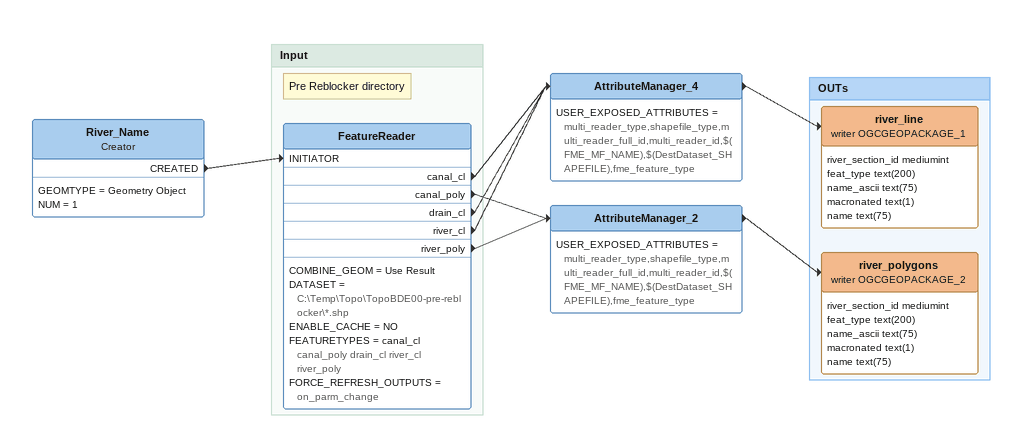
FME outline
River_Name: Creator
    GEOMTYPE = Geometry Object
    NUM = 1
    CREATED -> FeatureReader [INITIATOR]
AttributeManager_4
    USER_EXPOSED_ATTRIBUTES = multi_reader_type,shapefile_type,multi_reader_full_id,multi_reader_id,$(FME_MF_NAME),$(DestDataset_SHAPEFILE),fme_feature_type
    -> river_line (writer OGCGEOPACKAGE_1)
AttributeManager_2
    USER_EXPOSED_ATTRIBUTES = multi_reader_type,shapefile_type,multi_reader_full_id,multi_reader_id,$(FME_MF_NAME),$(DestDataset_SHAPEFILE),fme_feature_type
    -> river_polygons (writer OGCGEOPACKAGE_2)

Bookmark: Input
Note: Pre Reblocker directory
FeatureReader
    COMBINE_GEOM = Use Result
    DATASET = C:\Temp\Topo\TopoBDE00-pre-reblocker\*.shp
    ENABLE_CACHE = NO
    FEATURETYPES = canal_cl canal_poly drain_cl river_cl river_poly
    FORCE_REFRESH_OUTPUTS = on_parm_change
    canal_cl -> AttributeManager_4
    canal_poly -> AttributeManager_2
    drain_cl -> AttributeManager_4
    river_cl -> AttributeManager_4
    river_poly -> AttributeManager_2

Bookmark: OUTs
river_line (writer OGCGEOPACKAGE_1)
    attributes: river_section_id mediumint, feat_type text(200), name_ascii text(75), macronated text(1), name text(75)
river_polygons (writer OGCGEOPACKAGE_2)
    attributes: river_section_id mediumint, feat_type text(200), name_ascii text(75), macronated text(1), name text(75)
